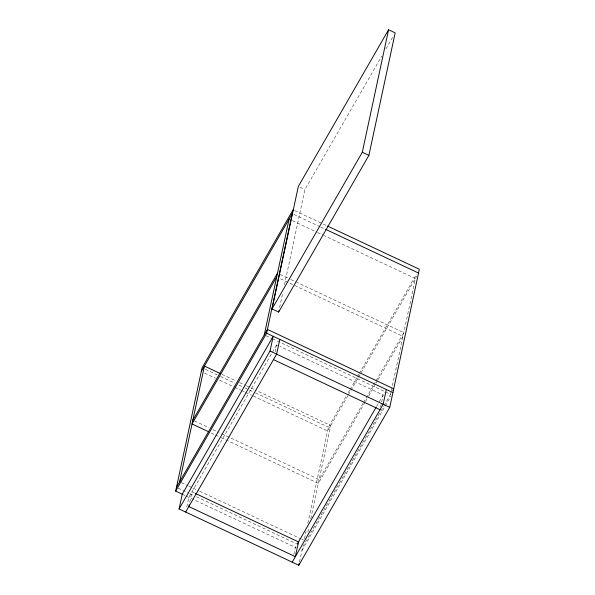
<?xml version="1.0" encoding="UTF-8"?>
<svg xmlns="http://www.w3.org/2000/svg" width="595" height="595" viewBox="0 0 595 595"><rect width="100%" height="100%" fill="white"/><g stroke="black" fill="none" stroke-linecap="round" stroke-linejoin="round"><path stroke-width="0.45" stroke-dasharray="2.98 2.23" d="M186.785 506.843L188.831 497.316L277.53 343.315M189.76 502.225L191.992 491.827L194.505 493.01M279.613 307.511L282.729 292.993M284.477 284.827L304.908 189.545L381.737 56.153M275.143 351.816L276.63 344.884L279.144 346.067M293.87 554.347L295.358 547.415L296.741 545.013M299.53 561.784L302.758 546.731L359.551 448.132M304.506 538.587L306.053 531.35M307.801 523.213L328.388 427.173L346.394 395.906M307.86 532.198L309.021 526.768M310.769 518.632L330.738 425.47L257.137 390.856M380.555 407.121L383.158 394.991L279.985 346.461M391.138 391.584L390.558 394.299L273.462 339.224M391.332 390.684L415.377 278.534L324.208 235.65M385.902 48.924L392.849 36.868M348.246 392.7L349.629 390.298M350.091 389.494L357.015 377.468M357.476 376.672L358.867 374.262M359.328 373.459L416.582 274.064M347.897 395.69L327.577 430.959L252.302 395.556M348.358 394.887L358.049 378.056M358.517 377.252L416.693 276.251M363.076 403.284L319.143 479.57L219.607 432.751M363.545 402.48L373.258 385.62M373.72 384.816L375.571 381.603M376.033 380.807L403.782 332.627L296.719 282.275M365.04 402.257L318.332 483.356L219.629 436.938M365.509 401.454L368.283 396.634M368.744 395.831L375.683 383.79M376.144 382.987L377.528 380.577M377.996 379.774L402.971 336.413L280.014 278.586M376.62 406.333L384.511 392.64M360.012 447.328L383.559 406.445M384.02 405.649L390.952 393.622M301.948 550.516L391.064 395.809M299.962 187.217L304.908 189.545M294.726 210.637L322.326 223.623M323.167 224.017L326.506 225.587M293.915 214.431L319.842 226.621M320.683 227.015L324.863 228.986M292.428 220.7L316.681 232.109M317.522 232.504L323.375 235.256M279.992 274.407L290.033 279.129M290.866 279.516L295.886 281.881M265.935 335.684L272.629 338.83M222.002 374.329L235.389 380.622M239.569 382.592L245.423 385.344M246.263 385.738L256.296 390.461M205.439 369.339L217.145 374.85M220.492 376.419L234.713 383.113M238.893 385.077L243.913 387.434M244.746 387.828L254.786 392.551M255.619 392.945L328.388 427.173M204.628 373.132L215.502 378.242M219.681 380.212L233.902 386.899M234.735 387.293L240.588 390.045M241.429 390.439L244.776 392.016M245.609 392.41L251.462 395.162M194.513 420.955L208.733 427.641M212.921 429.605L218.774 432.357M211.27 433.004L214.617 434.573M215.45 434.967L218.796 436.544M181.297 482.627L187.983 485.773M188.823 486.167L192.17 487.736M193.003 488.131L198.856 490.882M199.697 491.277L300.899 538.877M301.739 539.271L303.413 540.059M178.136 488.116L189.009 493.225M189.842 493.619L193.189 495.196M196.536 496.765L299.411 545.154M182.241 494.214L185.536 495.761M186.354 496.148L296.094 547.764"/><path stroke-width="0.89" d="M175.651 491.113L202.092 367.77L293.052 209.857L266.612 333.2L175.651 491.113L182.338 494.259M179.623 481.838L204.442 366.066L220.336 373.541M179.08 508.948L182.241 494.214L273.202 336.301L270.041 351.035L179.08 508.948L298.787 565.25L389.747 407.337L419.349 269.252L327.347 225.981M189.203 504.828L188.831 506.561L295.358 556.667L298.519 541.926L195.346 493.404M264.262 334.896L289.081 219.131M272.049 308.946L298.318 186.443L388.572 29.75L395.162 32.851L368.9 155.355L278.639 312.048L272.049 308.946L362.31 152.253L388.572 29.75M278.639 312.048L279.033 310.233M279.791 339.395L276.63 354.129L185.67 512.05M298.787 565.25L299.159 563.517M386.319 389.502L383.158 404.236L292.197 562.149M201.281 371.555L292.242 213.642M192.847 420.167L277.486 273.224M276.668 277.017L192.029 423.952L208.756 431.821M176.462 487.327L267.423 329.414L393.719 388.81L392.797 390.417M297.612 543.495L376.159 407.136M362.31 152.253L368.9 155.355M325.696 229.38L418.538 273.046M266.612 333.2L392.908 392.603M270.041 351.035L389.747 407.337M273.469 359.618L379.997 409.724"/></g></svg>
